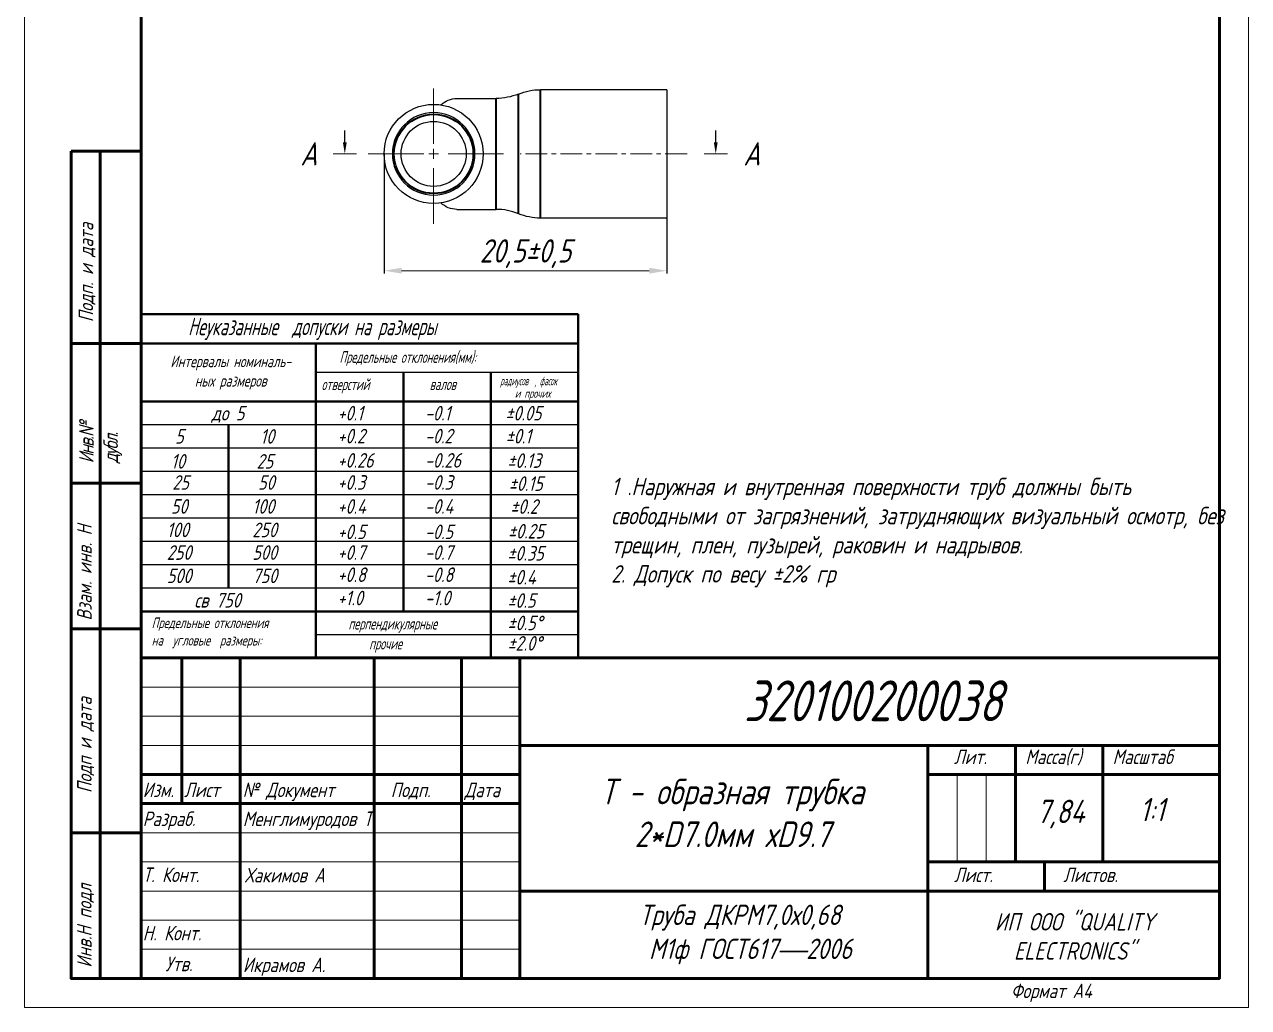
# Model space of a CAD drawing. Header units: millimetres. Extents: x 937859 to 970574, y 987894 to 996517.
# Drawn here: x 964949.2 to 965159.2, y 990203.2 to 990371.9 of the extents above; entities that cross this region are included whole.
import ezdxf

# ---------------------------------------------------------------- set-up
doc = ezdxf.new("R2010")
doc.units = ezdxf.units.MM
doc.header["$LTSCALE"] = 0.5
for name, pattern in [('CENTER', [0.6, 0.375, -0.075, 0.075, -0.075]), ('CENTER2', [28.575, 19.05, -3.175, 3.175, -3.175]), ('K5LT_BASIC', [0])]:
    doc.linetypes.add(name, pattern=pattern)
doc.layers.add('DIM', color=4, linetype='Continuous')
for name, color, linetype, lineweight in [('MD_Аннотация', 7, 'Continuous', 25), ('MD_Видимые', 7, 'Continuous', 25), ('MD_Видимые тонкие', 7, 'Continuous', 35)]:
    doc.layers.add(name, color=color, linetype=linetype, lineweight=lineweight)
doc.styles.add('Annotative', font='GOST_A.TTF', dxfattribs={"oblique": 15, "height": 2.2})
doc.styles.get("Standard").update_dxf_attribs({"font": 'GOST_A.TTF', "oblique": 15})
doc.styles.add('Сечение', font='GOST_A.TTF', dxfattribs={"oblique": 15, "height": 4})
doc.dimstyles.new('ГОСТ-1', dxfattribs={"dimtxt": 2.5, "dimasz": 3, "dimexe": 0.5, "dimexo": 0, "dimtad": 1, "dimzin": 0, "dimtxsty": 'Standard', "dimcen": 0.09, "dimadec": 0, "dimazin": 0, "dimtfac": 1, "dimtofl": 0, "dimtmove": 0, "dimatfit": 3, "dimfxl": 1, "dimtolj": 1, "dimtzin": 0, "dimlwd": 5, "dimarcsym": 0})

# ---------------------------------------------------------------- blocks, each defined once
blk = doc.blocks.new('*D136')
at = {"color": 0, "lineweight": -2, "transparency": 16777216}
for p, q in [((965010.91, 990349.72), (965010.91, 990329.17)), ((965059.41, 990349.72), (965059.41, 990329.17))]:
    blk.add_line(p, q, dxfattribs=at)
at = {"color": 0, "lineweight": 5, "transparency": 16777216}
blk.add_line((965013.91, 990329.67), (965056.41, 990329.67), dxfattribs=at)
at = {"color": 0, "transparency": 16777216}
for points in [[(965013.91, 990330.17), (965013.91, 990329.17), (965010.91, 990329.67)], [(965056.41, 990330.17), (965056.41, 990329.17), (965059.41, 990329.67)]]:
    blk.add_solid(points, dxfattribs=at)
at = {"layer": 'Defpoints', "color": 0, "transparency": 16777216}
for p in [(965010.91, 990349.72), (965059.41, 990349.72), (965059.41, 990329.67)]:
    blk.add_point(p, dxfattribs=at)
at = {"color": 0, "lineweight": 5, "transparency": 16777216, "insert": (965035.16, 990332.6), "char_height": 4, "attachment_point": 5}
blk.add_mtext('\\A1;20,5%%P0,5', dxfattribs=at)
blk = doc.blocks.new('*U176')
at = {"color": 0, "linetype": 'CENTER2', "lineweight": 5, "transparency": 16777216}
for p, q in [((0, 1.7), (0, 12)), ((-12, 0), (-1.7, 0)), ((1.7, 0), (12, 0)), ((0, -12), (0, -1.7))]:
    blk.add_line(p, q, dxfattribs=at)
at = {"color": 0, "linetype": 'Continuous', "lineweight": 5, "transparency": 16777216}
for p, q in [((-0.85, 0), (0.85, 0)), ((0, -0.85), (0, 0.85))]:
    blk.add_line(p, q, dxfattribs=at)
blk = doc.blocks.new('*U177')
at = {"color": 0, "linetype": 'CENTER', "lineweight": 5, "ltscale": 20, "transparency": 16777216}
blk.add_line((14.33, 0), (-14.33, 0), dxfattribs=at)

msp = doc.modelspace()

# ---------------------------------------------------------------- linework, layer by layer
at = {"lineweight": 0}
for p, q in [((965154.213, 990208.194), (965154.213, 990495.194)), ((964969.213, 990382.194), (964969.213, 990208.194)), ((964969.213, 990208.194), (965154.213, 990208.194))]:
    msp.add_line(p, q, dxfattribs=at)
at = {"lineweight": 40}
for p, q in [((964969.213, 990322.194), (964969.213, 990263.194)), ((965044.213, 990322.194), (964969.213, 990322.194)), ((965044.213, 990322.194), (965044.213, 990263.194)), ((965044.213, 990317.194), (964969.213, 990317.194)), ((964999.213, 990317.194), (964999.213, 990263.194)), ((965014.213, 990312.194), (965014.213, 990271.194)), ((965029.213, 990312.194), (965029.213, 990263.194)), ((965044.213, 990307.194), (964969.213, 990307.194)), ((964984.213, 990303.194), (964984.213, 990275.194)), ((965044.213, 990271.194), (964969.213, 990271.194)), ((965044.213, 990263.194), (964969.213, 990263.194))]:
    msp.add_line(p, q, dxfattribs=at)
at = {"linetype": 'K5LT_BASIC', "lineweight": 40}
msp.add_line((965044.213, 990263.194), (965044.213, 990318.194), dxfattribs=at)
for p, q in [((965044.213, 990312.194), (964999.213, 990312.194)), ((965044.213, 990303.194), (964969.213, 990303.194)), ((965044.213, 990299.194), (964969.213, 990299.194)), ((965044.213, 990295.194), (964969.213, 990295.194)), ((965044.213, 990291.194), (964969.213, 990291.194)), ((965044.213, 990287.194), (964969.213, 990287.194)), ((965044.213, 990283.194), (964969.213, 990283.194)), ((965044.213, 990283.194), (965044.213, 990263.194)), ((965044.213, 990279.194), (964969.213, 990279.194)), ((965044.213, 990275.194), (964969.213, 990275.194)), ((965044.213, 990263.194), (965044.213, 990271.194)), ((965044.213, 990263.194), (965044.213, 990268.194)), ((965044.213, 990267.194), (964999.213, 990267.194)), ((965044.213, 990267.194), (964999.213, 990267.194)), ((965154.213, 990263.194), (965154.213, 990208.194))]:
    msp.add_line(p, q)
at = {"lineweight": 50}
for p, q in [((964962.213, 990293.194), (964962.213, 990208.194)), ((964969.213, 990263.194), (965034.213, 990263.194)), ((964976.213, 990263.194), (964976.213, 990238.194)), ((964986.213, 990263.194), (964986.213, 990208.194)), ((965009.213, 990263.194), (965009.213, 990208.194)), ((965024.213, 990263.194), (965024.213, 990208.194)), ((965034.213, 990263.194), (965034.213, 990208.194)), ((965034.213, 990248.194), (965154.213, 990248.194)), ((965104.213, 990248.194), (965104.213, 990208.194)), ((965119.213, 990228.194), (965119.213, 990248.194)), ((965119.213, 990228.194), (965119.213, 990248.194)), ((965134.213, 990228.194), (965134.213, 990248.194)), ((965134.213, 990228.194), (965134.213, 990248.194)), ((964969.213, 990243.194), (965034.213, 990243.194)), ((965104.213, 990243.194), (965154.213, 990243.194)), ((964969.213, 990238.194), (965034.213, 990238.194)), ((965104.213, 990228.194), (965154.213, 990228.194)), ((965124.213, 990223.194), (965124.213, 990228.194)), ((965034.213, 990223.194), (965154.213, 990223.194))]:
    msp.add_line(p, q, dxfattribs=at)
at = {"lineweight": 5}
for p, q in [((964969.213, 990258.194), (965034.213, 990258.194)), ((964969.213, 990253.194), (965034.213, 990253.194)), ((964969.213, 990248.194), (965034.213, 990248.194)), ((965109.213, 990228.194), (965109.213, 990243.194)), ((965114.213, 990228.194), (965114.213, 990243.194)), ((965114.213, 990228.194), (965114.213, 990243.194)), ((964969.213, 990233.194), (965034.213, 990233.194)), ((964969.213, 990228.194), (965034.213, 990228.194)), ((964969.213, 990223.194), (965034.213, 990223.194)), ((964969.213, 990218.194), (965034.213, 990218.194)), ((964969.213, 990213.194), (965034.213, 990213.194))]:
    msp.add_line(p, q, dxfattribs=at)
msp.add_lwpolyline([(964949.213, 990500.194), (965159.213, 990500.194), (965159.213, 990203.194), (964949.213, 990203.194)], close=True, dxfattribs=at)
at = {"lineweight": 50}
for points in [[(964969.213, 990495.194), (965154.213, 990495.194), (965154.213, 990208.194), (964969.213, 990208.194)], [(964957.213, 990350.194), (964969.213, 990350.194), (964969.213, 990293.194), (964957.213, 990293.194)], [(964962.213, 990350.194), (964969.213, 990350.194), (964969.213, 990293.194), (964962.213, 990293.194)], [(964957.213, 990317.194), (964969.213, 990317.194), (964969.213, 990293.194), (964957.213, 990293.194)], [(964957.213, 990293.194), (964969.213, 990293.194), (964969.213, 990208.194), (964957.213, 990208.194)], [(964957.213, 990268.194), (964969.213, 990268.194), (964969.213, 990233.194), (964957.213, 990233.194)], [(964969.213, 990263.194), (965154.213, 990263.194), (965154.213, 990208.194), (964969.213, 990208.194)]]:
    msp.add_lwpolyline(points, close=True, dxfattribs=at)
at = {"layer": 'MD_Аннотация'}
for p, q in [((965004.169, 990351.717), (965004.169, 990353.717)), ((965067.809, 990351.717), (965067.809, 990353.717))]:
    msp.add_line(p, q, dxfattribs=at)
at = {"layer": 'MD_Аннотация', "linetype": 'Continuous', "lineweight": 20}
for p, q in [((965002.169, 990349.717), (965006.169, 990349.717)), ((965069.809, 990349.717), (965065.809, 990349.717))]:
    msp.add_line(p, q, dxfattribs=at)
at = {"layer": 'MD_Аннотация'}
for points in [[(965004.502, 990351.717), (965004.169, 990349.717), (965003.835, 990351.717)], [(965068.142, 990351.717), (965067.809, 990349.717), (965067.476, 990351.717)]]:
    msp.add_solid(points, dxfattribs=at)
at = {"layer": 'MD_Видимые', "extrusion": (3.63212e-29, 2.96585e-13, -1)}
for p, q in [((965059.411, 990360.737), (965037.743, 990360.737)), ((965059.411, 990360.737), (965059.411, 990349.717)), ((965023.411, 990359.237), (965030.143, 990359.237)), ((965059.411, 990349.717), (965059.411, 990338.697)), ((965023.411, 990340.197), (965030.143, 990340.197)), ((965059.411, 990338.697), (965037.743, 990338.697))]:
    msp.add_line(p, q, dxfattribs=at)
for centre, radius, start, end in [((-965037.743, 990350.737, 0), 10, 67.66835, 90), ((-965019.411, 990349.717, 0), 8.5, 270, 90), ((-965019.411, 990349.717, 0), 8.5, 90, 270), ((-965023.411, 990355.237, 0), 4, 46.259, 90), ((-965030.143, 990369.237, 0), 10, 247.66835, 270), ((-965019.411, 990349.717, 0), 5.58, 270, 90), ((-965019.411, 990349.717, 0), 5.58, 90, 270), ((-965023.411, 990344.197, 0), 4, 270, 313.741), ((-965037.743, 990348.697, 0), 10, 270, 292.33165)]:
    msp.add_arc(centre, radius, start, end, dxfattribs=at)
at = {"layer": 'MD_Видимые'}
for centre, radius, start, end in [((965019.411, 990349.717), 7.08, 90, 270), ((965019.411, 990349.717), 7.08, 270, 90), ((965030.143, 990330.197), 10, 67.66835, 90)]:
    msp.add_arc(centre, radius, start, end, dxfattribs=at)
for points in [[(965019.411, 990355.297), (965019.417, 990355.297), (965019.423, 990355.297), (965019.429, 990355.297)], [(965019.429, 990355.297), (965019.435, 990355.297), (965019.441, 990355.297), (965019.446, 990355.297)], [(965019.429, 990344.137), (965019.423, 990344.137), (965019.417, 990344.137), (965019.411, 990344.137)], [(965019.435, 990344.137), (965019.433, 990344.137), (965019.431, 990344.137), (965019.429, 990344.137)]]:
    msp.add_open_spline(points, degree=3, dxfattribs=at)
at = {"layer": 'MD_Видимые тонкие', "extrusion": (3.63212e-29, 2.96585e-13, -1)}
for p, q in [((965037.743, 990349.717), (965037.743, 990360.737)), ((965030.143, 990349.717), (965030.143, 990359.237)), ((965033.943, 990349.717), (965033.943, 990359.987)), ((965030.143, 990340.197), (965030.143, 990349.717)), ((965033.943, 990339.447), (965033.943, 990349.717)), ((965037.743, 990338.697), (965037.743, 990349.717))]:
    msp.add_line(p, q, dxfattribs=at)
for start, end in [(0, 90), (90, 180), (270, 0), (180, 270)]:
    msp.add_arc((-965019.411, 990349.717, 0), 6.804, start, end, dxfattribs=at)

# ---------------------------------------------------------------- block references
at = {"linetype": 'CENTER2', "lineweight": 5, "extrusion": (4.75173e-29, 2.96585e-13, -1)}
msp.add_blockref('*U176', (-965019.411, 990349.717, 0), dxfattribs=at)
at = {"linetype": 'CENTER', "lineweight": 5, "ltscale": 20}
msp.add_blockref('*U177', (965048.577, 990349.717), dxfattribs=at)

# ---------------------------------------------------------------- texts
at = {"attachment_point": 1}
for s, width, gutter_width, insert, char_height in [('{\\W0.8;Неуказанные  допуски на размеры}', 125.37486, 0.0449, (964977.293, 990321.595), 3), ('{\\W0.8;Предельные отклонения(мм):}', 78.75843, 0.0449, (965003.257, 990315.847), 2), ('\\pxqc;{\\W0.9;Интервалы номиналь-\\Pных размеров}', 65.69648, 0.0449, (964951.749, 990315.105), 2), ('{\\W0.8;валов}', 0.49374, 0.0449, (965018.719, 990311.186), 2), ('{\\W0.6;радиусов  , фасок}', 18.67076, 0.0449, (965030.823, 990311.502), 1.5), ('{\\W0.8;и прочих}', 40.79949, 0.0449, (965033.344, 990309.357), 1.5), ('до 5', 17.75589, 0.0449, (964981.291, 990306.46), 2.5), ('+0.1', 17.75589, 0.0449, (965002.908, 990306.46), 2.5), ('-0.1', 17.75589, 0.0449, (965017.908, 990306.46), 2.5), ('%%P0.05', 17.75589, 0.0449, (965031.713, 990306.46), 2.5), ('5', 17.75589, 0.0449, (964975.056, 990302.479), 2.5), ('10', 17.75589, 0.0449, (964989.665, 990302.479), 2.5), ('+0.2', 17.75589, 0.0449, (965002.908, 990302.532), 2.5), ('-0.2', 17.75589, 0.0449, (965017.908, 990302.532), 2.5), ('%%P0.1', 17.75589, 0.0449, (965031.761, 990302.516), 2.5), ('10', 17.75589, 0.0449, (964974.345, 990298.194), 2.5), ('25', 17.75589, 0.0449, (964989.02, 990298.194), 2.5), ('+0.26', 17.75589, 0.0449, (965002.908, 990298.363), 2.5), ('-0.26', 17.75589, 0.0449, (965017.908, 990298.363), 2.5), ('%%P0.13', 17.75589, 0.0449, (965032.045, 990298.322), 2.5), ('25', 17.75589, 0.0449, (964974.569, 990294.564), 2.5), ('50', 17.75589, 0.0449, (964989.275, 990294.564), 2.5), ('+0.3', 17.75589, 0.0449, (965002.908, 990294.576), 2.5), ('-0.3', 17.75589, 0.0449, (965017.908, 990294.576), 2.5), ('%%P0.15', 17.75589, 0.0449, (965032.298, 990294.376), 2.5), ('50', 17.75589, 0.0449, (964974.328, 990290.46), 2.5), ('100', 17.75589, 0.0449, (964988.301, 990290.46), 2.5), ('+0.4', 17.75589, 0.0449, (965002.908, 990290.46), 2.5), ('-0.4', 17.75589, 0.0449, (965017.908, 990290.46), 2.5), ('%%P0.2', 17.75589, 0.0449, (965032.551, 990290.435), 2.5), ('100', 17.75589, 0.0449, (964973.625, 990286.425), 2.5), ('250', 17.75589, 0.0449, (964988.301, 990286.425), 2.5), ('+0.5', 17.75589, 0.0449, (965002.908, 990286.094), 2.5), ('-0.5', 17.75589, 0.0449, (965017.908, 990286.094), 2.5), ('%%P0.25', 17.75589, 0.0449, (965032.163, 990286.199), 2.5), ('250', 17.75589, 0.0449, (964973.625, 990282.539), 2.5), ('500', 17.75589, 0.0449, (964988.301, 990282.539), 2.5), ('+0.7', 17.75589, 0.0449, (965002.908, 990282.538), 2.5), ('-0.7', 17.75589, 0.0449, (965017.908, 990282.538), 2.5), ('%%P0.35', 17.75589, 0.0449, (965032.053, 990282.407), 2.5), ('500', 17.75589, 0.0449, (964973.625, 990278.539), 2.5), ('750', 17.75589, 0.0449, (964988.301, 990278.539), 2.5), ('+0.8', 17.75589, 0.0449, (965002.908, 990278.736), 2.5), ('-0.8', 17.75589, 0.0449, (965017.908, 990278.736), 2.5), ('%%P0.4', 17.75589, 0.0449, (965032.053, 990278.307), 2.5), (' св 750', 65.83097, 0.0449, (964977.073, 990274.339), 2.5), ('+1.0', 17.75589, 0.0449, (965002.908, 990274.736), 2.5), ('-1.0', 17.75589, 0.0449, (965017.908, 990274.736), 2.5), ('%%P0.5', 17.75589, 0.0449, (965032.053, 990274.307), 2.5), ('{\\W0.9;Предельные отклонения\\Pна  угловые  размеры:}', 64.59774, 0.0449, (964971.034, 990270.13), 1.8), ('%%P0.5%%D', 17.75589, 0.0449, (965032.078, 990270.46), 2.5), ('%%P2.0%%D', 17.75589, 0.0449, (965032.078, 990266.956), 2.5), ('{\\W0.965;320100200038}', 254.09307, 0.554, (965072.647, 990259.34), 7), ('Лит.', 0.1193, 0.187, (965108.683, 990247.487), 2.5), ('Масса(г)', 0.16683, 0.187, (965120.922, 990247.487), 2.5), ('Масштаб', 0.1193, 0.187, (965135.9, 990247.487), 2.5), ('Изм.', 0.04039, 0.187, (964969.504, 990241.802), 2.5), ('Лист', 0.04039, 0.187, (964976.596, 990241.802), 2.5), ('№ Документ', 20.80009, 0.187, (964986.653, 990241.802), 2.5), ('Подп.', 0.04039, 0.187, (965012.053, 990241.802), 2.5), ('Дата', 0.04039, 0.187, (965024.722, 990241.802), 2.5), ('7,84', 8.7507, 0.187, (965122.861, 990238.859), 4), ('1:1', 0.39183, 0.187, (965140.537, 990239.173), 4), ('Разраб.', 0.04039, 0.187, (964969.504, 990236.835), 2.5), ('Менглимуродов Т.', 66.38546, 0.187, (964986.687, 990236.835), 2.5), ('Т. Конт.', 25.97713, 0.187, (964969.504, 990227.227), 2.5), ('{\\fGOST type A|b0|i0|c204|p34;Хакимов А}', 42.97646, 0.187, (964986.989, 990227.156), 2.5), ('Лист.', 0.1193, 0.187, (965108.683, 990227.214), 2.5), ('Листов.', 0.1193, 0.187, (965127.418, 990227.214), 2.5), ('\\pxqc;ИП ООО "QUALITY \\PELECTRONICS"', 30.17947, 0.187, (965114.289, 990219.41), 3), ('Н. Конт.', 28.53143, 0.187, (964969.504, 990217.226), 2.5), ('Утв.', 0.10488, 0.187, (964973.383, 990211.926), 2.5), ('Икрамов А.', 69.6058, 0.187, (964986.687, 990211.774), 2.5), ('Формат А4', 68.6964, 0.187, (965118.453, 990207.303), 2.5)]:
    msp.add_mtext_dynamic_manual_height_columns(s, width=width, gutter_width=gutter_width, heights=[0], dxfattribs=dict(at, insert=insert, char_height=char_height))
at = {"lineweight": 40, "char_height": 2, "attachment_point": 1}
for s, width, insert in [('{\\W0.8;отверстий}', 0.58065, (965000.17, 990311.169)), ('{\\W0.8;перпендикулярные}', 17.75589, (965004.793, 990270.077)), ('{\\W0.8;прочие}', 17.75589, (965008.345, 990266.649))]:
    msp.add_mtext_dynamic_manual_height_columns(s, width=width, gutter_width=0.0449, heights=[0], dxfattribs=dict(at, insert=insert))
at = {"attachment_point": 1}
for s, insert, char_height, width in [('1 .Наружная и внутренная поверхности труб должны быть свободными от загрязнений, затрудняющих визуальный осмотр, без трещин, плен, пузырей, раковин и надрывов.\\P2. Допуск по весу ±2% гр', (965049.88, 990294.133), 3, 106.72154), ('\\pxqc;Труба ДКРМ7,0х0,68\\P  M1ф ГОСТ617{\\fArial|b0|i0|c0|p34;—}2006 ', (965046.118, 990220.857), 3.5, 51.70204)]:
    msp.add_mtext(s, dxfattribs=dict(at, insert=insert, char_height=char_height, width=width))
at = {"char_height": 2.5, "attachment_point": 1, "rotation": 90}
for s, width, insert in [('Взам. инв. Н', 45.06838, (964958.25, 990269.62)), ('Подп и дата', 46.13177, (964958.25, 990240.015)), ('Инв.Н подл', 54.4161, (964958.233, 990210.048))]:
    msp.add_mtext_dynamic_manual_height_columns(s, width=width, gutter_width=0.187, heights=[0], dxfattribs=dict(at, insert=insert))
at = {"ltscale": 0.5, "insert": (965037.094, 990242.467), "char_height": 4.4, "attachment_point": 1, "style": 'Annotative'}
msp.add_mtext_dynamic_manual_height_columns('\\pxqc;Т - образная трубка 2*D7.0мм хD9.7', width=67.11842, gutter_width=20, heights=[0], dxfattribs=at)
at = {"layer": 'DIM', "color": 250, "linetype": 'CENTER', "ltscale": 0.25, "char_height": 2.5, "attachment_point": 1, "rotation": 90}
for s, width, insert in [('{\\C0;Подп. и дата}', 66.67143, (964958.507, 990320.839)), ('{\\T0.85;\\C0;Инв.№ дубл.}', 0.35944, (964958.579, 990296.613))]:
    msp.add_mtext_dynamic_manual_height_columns(s, width=width, gutter_width=0.899, heights=[0], dxfattribs=dict(at, insert=insert))
at = {"layer": 'MD_Аннотация', "char_height": 4, "attachment_point": 5, "style": 'Сечение'}
for insert in [(964997.99, 990349.717), (965073.988, 990349.717)]:
    msp.add_mtext('A', dxfattribs=dict(at, insert=insert))

# ---------------------------------------------------------------- dimensions: what is measured, and where the dimension line sits
at = {"lineweight": 5}
dim = msp.add_linear_dim(base=(965059.411, 990329.669), p1=(965010.911, 990349.717), p2=(965059.411, 990349.717), text='20,5%%P0,5', dimstyle='ГОСТ-1', override={"dimtxt": 4}, dxfattribs=at)
dim.commit()
dim.dimension.update_dxf_attribs({"geometry": '*D136', "text_midpoint": (965035.161, 990332.595)})

doc.saveas('drawing.dxf')
